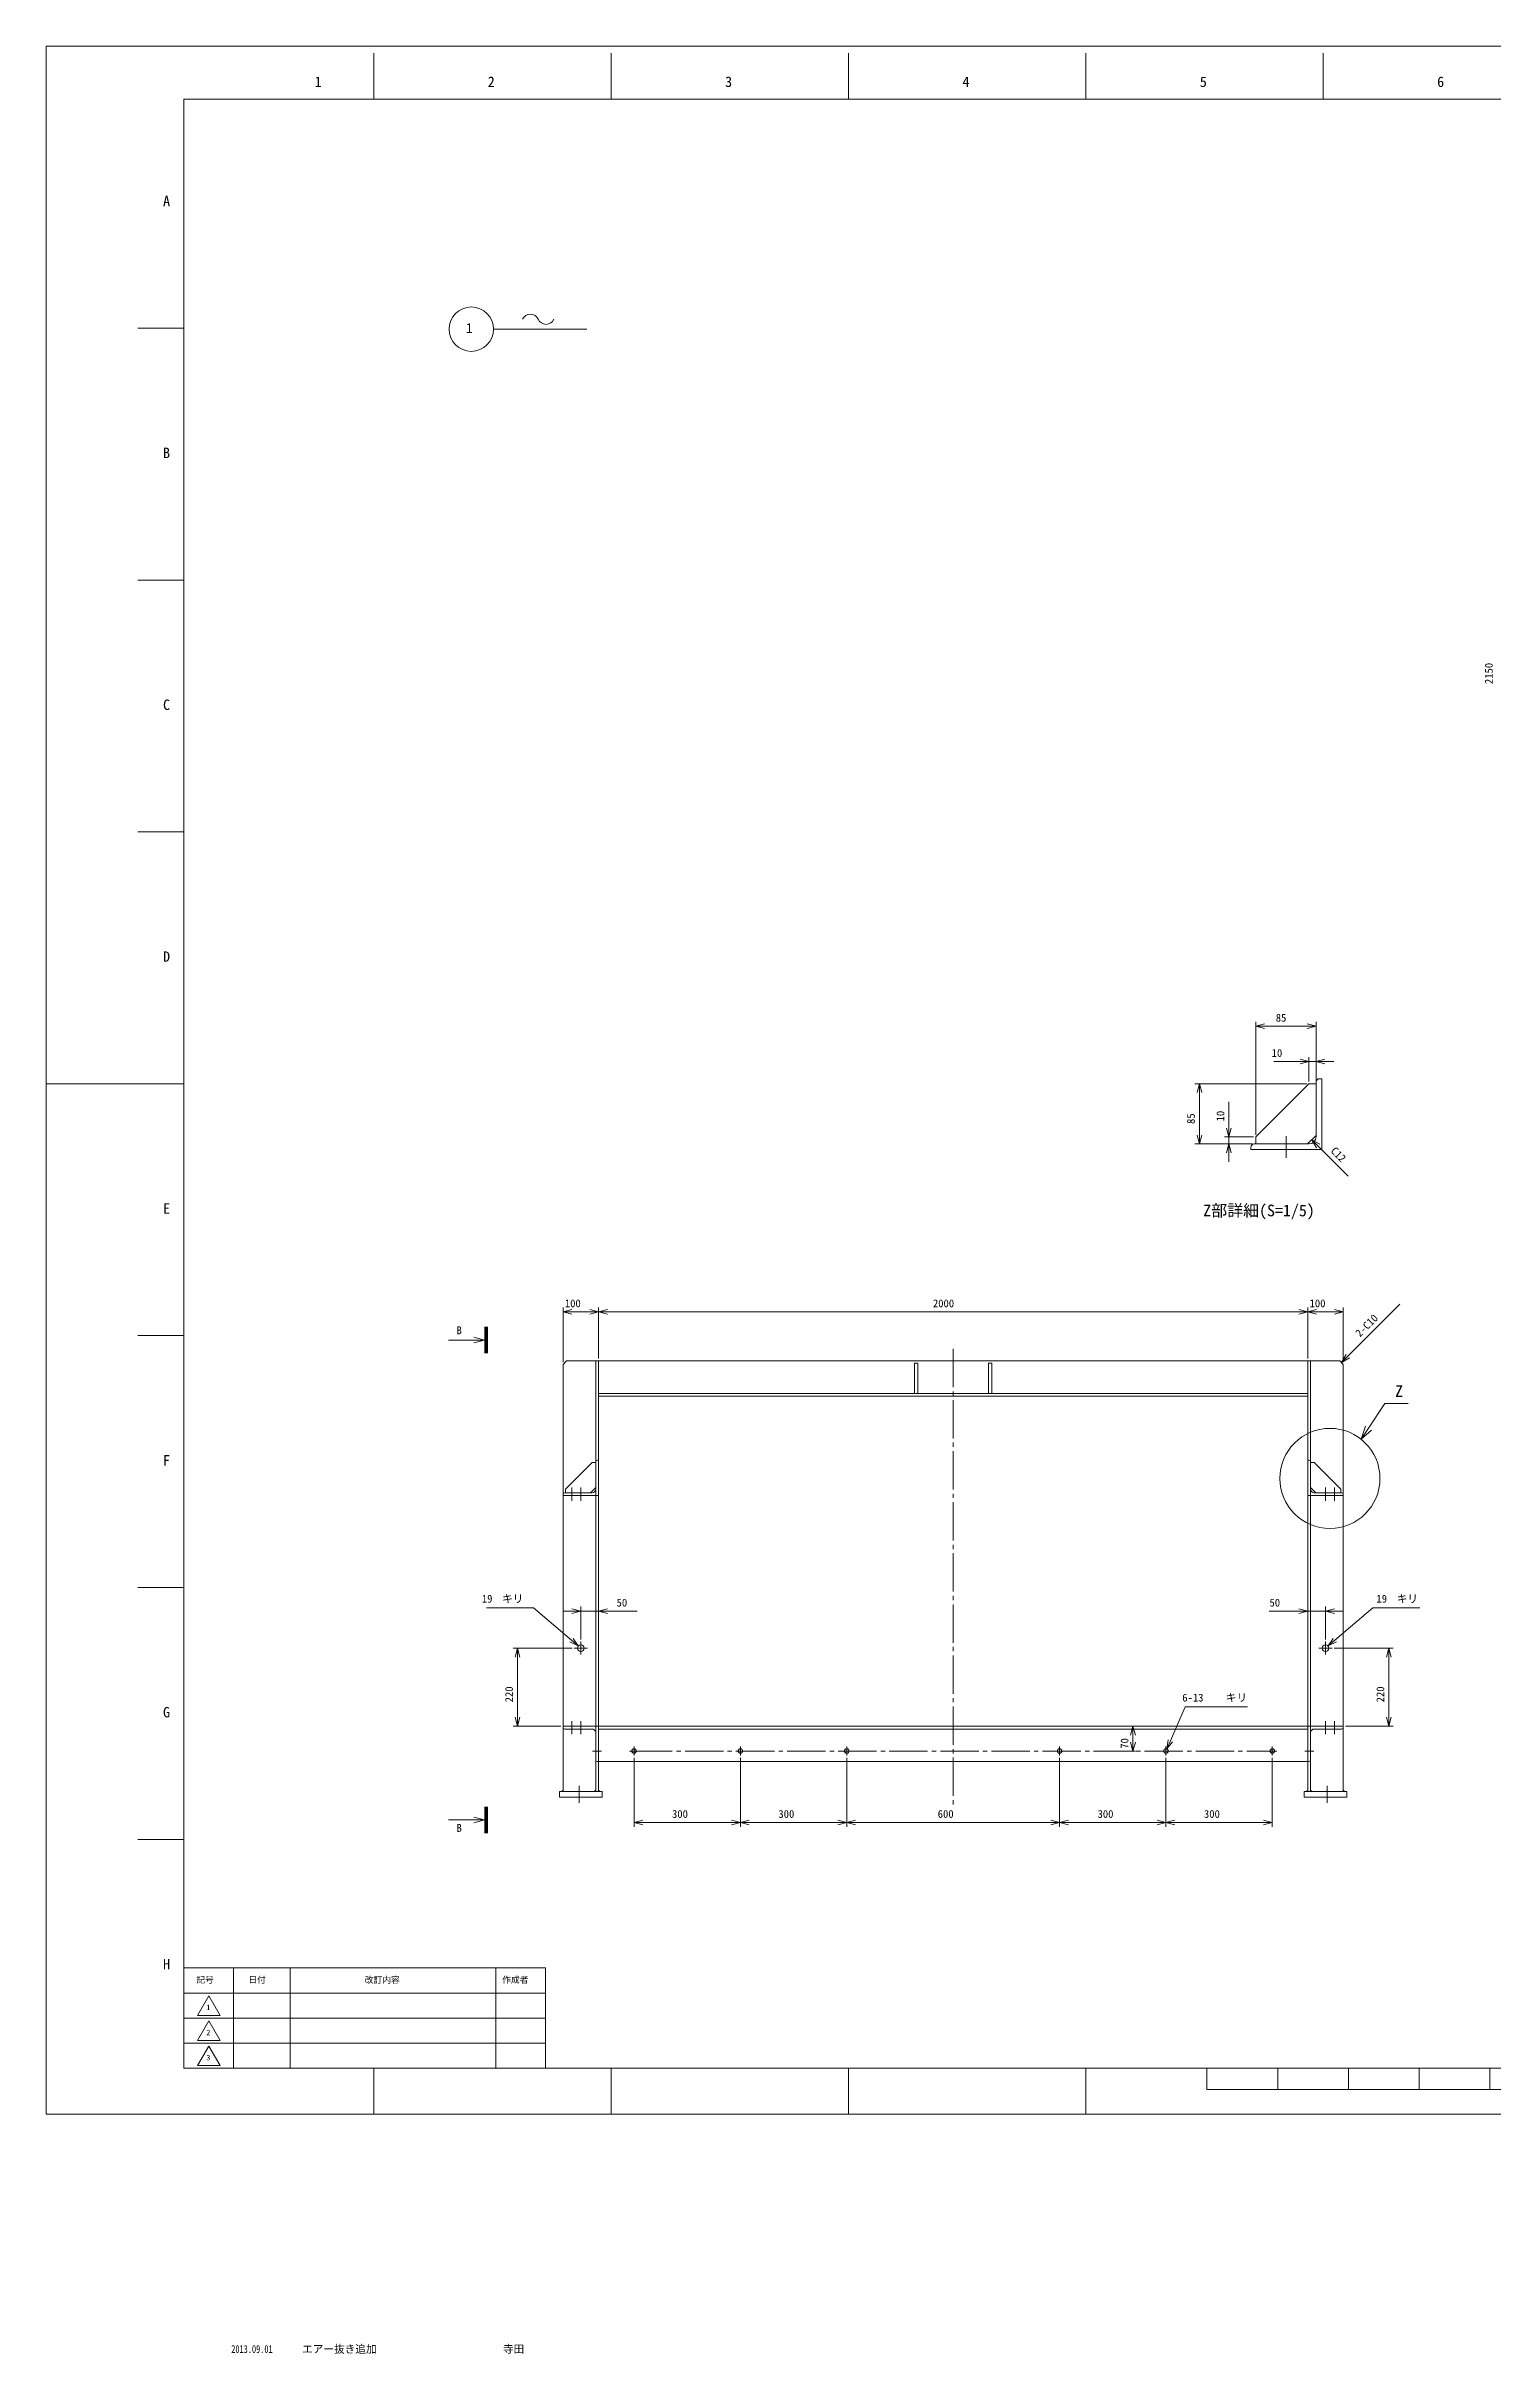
# Model space of a CAD drawing. Units: millimetres at full size, with parts at other scales. Extents: x -8517 to 8517, y -4135 to 2939.
# Drawn here: x -8517 to -4437, y -3566 to 2939 of the extents above; entities that cross this region are included whole.
import ezdxf
from ezdxf.enums import TextEntityAlignment as Align

# ---------------------------------------------------------------- set-up
doc = ezdxf.new("R2010")
doc.units = ezdxf.units.MM
doc.header["$LTSCALE"] = 12
doc.linetypes.add('CHAIN2', pattern=[12, 9, -1, 1, -1])
for name, color, linetype, lineweight in [('0-0_90_FRAME', 2, 'Continuous', 9), ('0-1_91_BLANK', 6, 'Continuous', 9), ('0-2_08_DIM', 3, 'Continuous', 9), ('0-3_0', 134, 'Continuous', 9), ('0-4_05_CENTER', 2, 'CHAIN2', 9), ('0-5_04_HIDDEN', 7, 'Continuous', 9)]:
    doc.layers.add(name, color=color, linetype=linetype, lineweight=lineweight)
doc.styles.add('ＭＳ ゴシック', font='')
doc.styles.add('ＭＳ Ｐゴシック', font='')
doc.styles.get('ＭＳ ゴシック').set_extended_font_data('MS Gothic')
doc.styles.get('ＭＳ Ｐゴシック').set_extended_font_data('MS PGothic')

# ---------------------------------------------------------------- blocks, each defined once
blk = doc.blocks.new('p1ba05')
at = {"layer": '0-2_08_DIM'}
for centre, start, end in [((-2.9536, 0.2855), 24.22764, 155.57578), ((0, 1.6207), 204.22764, 335.57578)]:
    blk.add_arc(centre, 1.6207, start, end, dxfattribs=at)
blk = doc.blocks.new('A$C448B04A9_1')
at = {"layer": '0-3_0'}
for p, q in [((3, 100), (0, 100)), ((0, 0), (0, 100)), ((8, 18), (8, 95)), ((0, 0), (100, 0)), ((95, 8), (18, 8)), ((100, 3), (100, 0))]:
    blk.add_line(p, q, dxfattribs=at)
for centre, radius, start, end in [((3, 95), 5, 0, 90), ((18, 18), 10, 180, 270), ((95, 3), 5, 0, 90)]:
    blk.add_arc(centre, radius, start, end, dxfattribs=at)
blk = doc.blocks.new('seca01')
at = {"layer": '0-3_0'}
for q in [(-10.635, 0), (-3.5, 0.804), (-3.5, -0.804)]:
    blk.add_line((-0.5, 0), q, dxfattribs=at)
blk.add_solid([(0.5, 3.763), (0.5, -3.763), (-0.5, 3.763), (-0.5, -3.763)], dxfattribs=at)
blk = doc.blocks.new('AM_BALLOON1')
at = {"layer": '0-2_08_DIM'}
blk.add_circle((0, 0), 5, dxfattribs=at)
blk = doc.blocks.new('_Open30')
at = {"layer": '0-2_08_DIM'}
blk.add_line((0, 0), (-1, 0), dxfattribs=at)
blk.add_lwpolyline([(-1, 0.2679), (0, 0), (-1, -0.2679)], dxfattribs=at)

msp = doc.modelspace()

# ---------------------------------------------------------------- linework, layer by layer
at = {"layer": '0-0_90_FRAME'}
for p, q in [((-7593.2, 2788.98), (-7593.2, 2918.6)), ((-6923.87, 2788.98), (-6923.87, 2918.6)), ((-6254.54, 2788.98), (-6254.54, 2918.6)), ((-5585.2, 2788.98), (-5585.2, 2918.6)), ((-4915.87, 2788.98), (-4915.87, 2918.6)), ((-8128.5, 2143.62), (-8258.12, 2143.62)), ((-8128.5, 1433.65), (-8258.12, 1433.65)), ((-8128.5, 723.68), (-8258.12, 723.68)), ((-8128.5, -696.26), (-8258.12, -696.26)), ((-8128.5, -1406.23), (-8258.12, -1406.23)), ((-8128.5, -2116.21), (-8258.12, -2116.21)), ((-7593.2, -2890.6), (-7593.2, -2761.56)), ((-6923.87, -2890.6), (-6923.87, -2761.56)), ((-6254.54, -2890.6), (-6254.54, -2761.56)), ((-5585.2, -2890.6), (-5585.2, -2761.56))]:
    msp.add_line(p, q, dxfattribs=at)
at = {"layer": '0-0_90_FRAME', "color": 6}
for p, q in [((-8516.96, 13.71), (-8128.5, 13.71)), ((-5243.61, -2821.38), (-5243.61, -2761.56)), ((-5044.19, -2821.38), (-5044.19, -2761.56)), ((-4844.78, -2821.38), (-4844.78, -2761.56)), ((-4645.36, -2821.38), (-4645.36, -2761.56)), ((-4445.95, -2821.38), (-4445.95, -2761.56)), ((-5243.61, -2821.38), (-3249.46, -2821.38))]:
    msp.add_line(p, q, dxfattribs=at)
at = {"layer": '0-0_90_FRAME', "color": 134}
for p, q in [((-7988.5, -2761.56), (-7988.5, -2478.7)), ((-7828.5, -2761.56), (-7828.5, -2478.7)), ((-7248.5, -2761.56), (-7248.5, -2478.7)), ((-8128.5, -2549.42), (-7108.5, -2549.42)), ((-8128.5, -2620.13), (-7108.5, -2620.13)), ((-8128.5, -2690.84), (-7108.5, -2690.84))]:
    msp.add_line(p, q, dxfattribs=at)
at = {"layer": '0-0_90_FRAME', "color": 6}
msp.add_lwpolyline([(-8128.5, -2761.56), (-364.57, -2761.56), (-364.57, 2788.98), (-8128.5, 2788.98)], close=True, dxfattribs=at)
at = {"layer": '0-0_90_FRAME', "color": 134}
for points in [[(-8128.5, -2761.56), (-7108.5, -2761.56), (-7108.5, -2478.7), (-8128.5, -2478.7)], [(-8090.32, -2612.62), (-8058.5, -2557.5), (-8026.68, -2612.62)], [(-8090.32, -2683.33), (-8058.5, -2628.22), (-8026.68, -2683.33)], [(-8090.32, -2754.05), (-8058.5, -2698.93), (-8026.68, -2754.05)]]:
    msp.add_lwpolyline(points, close=True, dxfattribs=at)
at = {"layer": '0-1_91_BLANK'}
msp.add_lwpolyline([(-8516.96, -2890.6), (-234.95, -2890.6), (-234.95, 2938.6), (-8516.96, 2938.6)], close=True, dxfattribs=at)
at = {"layer": '0-2_08_DIM'}
for p, q in [((-7255.47, 2140.75), (-6992.14, 2140.75)), ((-5106.1, -129.79), (-5106.1, 188.27)), ((-4961.1, 175.77), (-5081.1, 175.77)), ((-4936.1, 24.21), (-4936.1, 188.27)), ((-4981.1, 76.62), (-5054.85, 76.62)), ((-4956.1, 20.21), (-4956.1, 89.12)), ((-4936.1, 76.62), (-4956.1, 76.62)), ((-4936.1, 24.21), (-4936.1, 89.12)), ((-4911.1, 76.62), (-4886.1, 76.62)), ((-4962.35, 13.96), (-5277.44, 13.96)), ((-5264.94, -131.04), (-5264.94, -11.04)), ((-5181.85, -111.04), (-5181.85, -37.29)), ((-5116.35, -156.04), (-5277.44, -156.04)), ((-5112.35, -136.04), (-5194.35, -136.04)), ((-5116.35, -156.04), (-5194.35, -156.04)), ((-5181.85, -156.04), (-5181.85, -136.04)), ((-5181.85, -181.04), (-5181.85, -206.04)), ((-4930.42, -161.72), (-4845.47, -246.67)), ((-7059.26, -770.92), (-7059.26, -616.6)), ((-6984.26, -629.1), (-7034.26, -629.1)), ((-6959.26, -760.92), (-6959.26, -616.6)), ((-6959.26, -760.92), (-6959.26, -616.6)), ((-6934.26, -629.1), (-4984.26, -629.1)), ((-4959.26, -760.92), (-4959.26, -616.6)), ((-4959.26, -760.92), (-4959.26, -616.6)), ((-4934.26, -629.1), (-4884.26, -629.1)), ((-4859.26, -770.92), (-4859.26, -616.6)), ((-4846.58, -754.49), (-4700, -607.91)), ((-4736.52, -887.98), (-4676.52, -887.98)), ((-7034.26, -1472.77), (-7059.26, -1472.77)), ((-7009.26, -1552.51), (-7009.26, -1460.27)), ((-7009.26, -1472.77), (-6959.26, -1472.77)), ((-6959.26, -1494.88), (-6959.26, -1460.27)), ((-6934.26, -1472.77), (-6850.3, -1472.77)), ((-4984.26, -1472.77), (-5068.21, -1472.77)), ((-4959.26, -1493.94), (-4959.26, -1460.27)), ((-4909.26, -1472.77), (-4959.26, -1472.77)), ((-4909.26, -1552.51), (-4909.26, -1460.27)), ((-4884.26, -1472.77), (-4859.26, -1472.77)), ((-7033.91, -1577.17), (-7200.19, -1577.17)), ((-7187.69, -1772.17), (-7187.69, -1602.17)), ((-4884.6, -1577.17), (-4718.32, -1577.17)), ((-4730.82, -1772.17), (-4730.82, -1602.17)), ((-7065.51, -1797.17), (-7200.19, -1797.17)), ((-4853.01, -1797.17), (-4718.32, -1797.17))]:
    msp.add_line(p, q, dxfattribs=at)
at = {"layer": '0-2_08_DIM', "color": 4}
for p, q in [((-5444.18, -1797.17), (-5464.76, -1797.17)), ((-6859.26, -1886.33), (-6859.26, -2080.91)), ((-6559.26, -1886.33), (-6559.26, -2080.91)), ((-6559.26, -1886.33), (-6559.26, -2080.91)), ((-6259.26, -1886.33), (-6259.26, -2080.91)), ((-6259.26, -1886.33), (-6259.26, -2080.91)), ((-5659.26, -1886.33), (-5659.26, -2080.91)), ((-5659.26, -1886.33), (-5659.26, -2080.91)), ((-5444.63, -1867.17), (-5464.76, -1867.17)), ((-5452.26, -1842.17), (-5452.26, -1822.17)), ((-5359.26, -1886.33), (-5359.26, -2080.91)), ((-5359.26, -1886.33), (-5359.26, -2080.91)), ((-5059.26, -1886.33), (-5059.26, -2080.91)), ((-6584.26, -2068.41), (-6834.26, -2068.41)), ((-6284.26, -2068.41), (-6534.26, -2068.41)), ((-6234.26, -2068.41), (-5684.26, -2068.41)), ((-5634.26, -2068.41), (-5384.26, -2068.41)), ((-5334.26, -2068.41), (-5084.26, -2068.41))]:
    msp.add_line(p, q, dxfattribs=at)
at = {"layer": '0-2_08_DIM'}
for points in [[(-4788.21, -957.17), (-4741.92, -887.98), (-4736.52, -887.98)], [(-7275.08, -1463.46), (-7142.32, -1463.46), (-7035.48, -1554.76)], [(-4643.43, -1463.46), (-4776.19, -1463.46), (-4883.03, -1554.76)]]:
    msp.add_lwpolyline(points, dxfattribs=at)
at = {"layer": '0-2_08_DIM', "color": 4}
msp.add_lwpolyline([(-5129.5, -1742.26), (-5304.96, -1742.26), (-5346.7, -1838.28)], dxfattribs=at)
at = {"layer": '0-2_08_DIM'}
for points in [[(-7059.26, -1981.17), (-7063.26, -1981.17), (-7059.26, -1977.17)], [(-6967.26, -1981.17), (-6971.26, -1981.17), (-6967.26, -1977.17)], [(-6959.26, -1981.17), (-6955.26, -1981.17), (-6959.26, -1977.17)], [(-4959.26, -1981.17), (-4963.26, -1981.17), (-4959.26, -1977.17)], [(-4951.26, -1981.17), (-4947.26, -1981.17), (-4951.26, -1977.17)], [(-4859.26, -1981.17), (-4855.26, -1981.17), (-4859.26, -1977.17)]]:
    msp.add_lwpolyline(points, close=True, dxfattribs=at)
at = {"layer": '0-3_0'}
for p, q in [((-6967.26, -767.17), (-6967.26, -1981.17)), ((-4951.26, -767.17), (-4951.26, -1981.17)), ((-6959.26, -859.17), (-4959.26, -859.17)), ((-6959.26, -1805.17), (-4959.26, -1805.17))]:
    msp.add_line(p, q, dxfattribs=at)
for points in [[(-4936.1, -132.04), (-4936.1, 13.96), (-4956.1, 13.96), (-5106.1, -136.04), (-5106.1, -156.04), (-4960.1, -156.04)], [(-7049.26, -767.17), (-6959.26, -767.17), (-6959.26, -1981.17), (-7059.26, -1981.17), (-7059.26, -777.17)], [(-6959.26, -767.17), (-4959.26, -767.17), (-4959.26, -867.17), (-6959.26, -867.17)], [(-6059.26, -774.17), (-6068.26, -774.17), (-6068.26, -859.17), (-6059.26, -859.17)], [(-5859.26, -774.17), (-5850.26, -774.17), (-5850.26, -859.17), (-5859.26, -859.17)], [(-4869.26, -767.17), (-4959.26, -767.17), (-4959.26, -1981.17), (-4859.26, -1981.17), (-4859.26, -777.17)], [(-6959.26, -1897.17), (-4959.26, -1897.17), (-4959.26, -1797.17), (-6959.26, -1797.17)], [(-7069.26, -1997.17), (-6949.26, -1997.17), (-6949.26, -1981.17), (-7069.26, -1981.17)], [(-4849.26, -1997.17), (-4969.26, -1997.17), (-4969.26, -1981.17), (-4849.26, -1981.17)]]:
    msp.add_lwpolyline(points, close=True, dxfattribs=at)
at = {"layer": '0-3_0', "color": 3}
msp.add_circle((-4896.89, -1098.87), 141.17, dxfattribs=at)
at = {"layer": '0-3_0'}
for centre, radius in [((-7009.26, -1577.17), 9.5), ((-4909.26, -1577.17), 9.5), ((-6859.26, -1867.17), 6.5), ((-6559.26, -1867.17), 6.5), ((-6259.26, -1867.17), 6.5), ((-5659.26, -1867.17), 6.5), ((-5359.26, -1867.17), 6.5), ((-5059.26, -1867.17), 6.5)]:
    msp.add_circle(centre, radius, dxfattribs=at)
at = {"layer": '0-4_05_CENTER'}
for p, q in [((-5020.1, -195.31), (-5020.1, -133.75)), ((-5959.26, -733.89), (-5959.26, -2029.79)), ((-7034.26, -1161.51), (-7034.26, -1124.69)), ((-7009.26, -1161.51), (-7009.26, -1124.69)), ((-4909.26, -1161.51), (-4909.26, -1124.69)), ((-4884.26, -1161.51), (-4884.26, -1124.69)), ((-7009.26, -1595.58), (-7009.26, -1558.76)), ((-4909.26, -1595.58), (-4909.26, -1558.76)), ((-7027.66, -1577.17), (-6990.85, -1577.17)), ((-4890.85, -1577.17), (-4927.67, -1577.17)), ((-7034.26, -1819.94), (-7034.26, -1783.12)), ((-7009.26, -1819.94), (-7009.26, -1783.12)), ((-4909.26, -1819.94), (-4909.26, -1783.12)), ((-4884.26, -1819.94), (-4884.26, -1783.12)), ((-6976.27, -1867.17), (-6950.6, -1867.17)), ((-6846.35, -1867.17), (-6872.17, -1867.17)), ((-6859.26, -1880.08), (-6859.26, -1854.26)), ((-6859.26, -1867.17), (-5059.26, -1867.17)), ((-6546.35, -1867.17), (-6572.17, -1867.17)), ((-6559.26, -1880.08), (-6559.26, -1854.26)), ((-6246.35, -1867.17), (-6272.17, -1867.17)), ((-6259.26, -1880.08), (-6259.26, -1854.26)), ((-5672.17, -1867.17), (-5646.35, -1867.17)), ((-5659.26, -1880.08), (-5659.26, -1854.26)), ((-5372.17, -1867.17), (-5346.35, -1867.17)), ((-5359.26, -1880.08), (-5359.26, -1854.26)), ((-5072.17, -1867.17), (-5046.35, -1867.17)), ((-5059.26, -1880.08), (-5059.26, -1854.26)), ((-4942.24, -1867.17), (-4967.92, -1867.17)), ((-7014.26, -2013.23), (-7014.26, -1965.58)), ((-4904.26, -2013.23), (-4904.26, -1965.58))]:
    msp.add_line(p, q, dxfattribs=at)
at = {"layer": '0-5_04_HIDDEN'}
for points in [[(-6967.26, -1124.17), (-6967.26, -1054.17), (-6977.26, -1054.17), (-7052.26, -1129.17), (-7052.26, -1139.17), (-6982.26, -1139.17)], [(-4951.26, -1124.17), (-4951.26, -1054.17), (-4941.26, -1054.17), (-4866.26, -1129.17), (-4866.26, -1139.17), (-4936.26, -1139.17)]]:
    msp.add_lwpolyline(points, close=True, dxfattribs=at)

# ---------------------------------------------------------------- block references
at = {"layer": '0-2_08_DIM'}
for name, p, xscale, yscale in [('AM_BALLOON1', (-7318.05, 2140.83), 12.5, 12.5), ('p1ba05', (-7107.02, 2154.42), 15, 15), ('_Open30', (-4936.1, 175.77), 25, 25), ('_Open30', (-4956.1, 76.62), 25, 25), ('_Open30', (-6959.26, -629.1), 25, 25), ('_Open30', (-4959.26, -629.1), 25, 25), ('_Open30', (-4859.26, -629.1), 25, 25), ('_Open30', (-7009.26, -1472.77), 25, 25), ('_Open30', (-4959.26, -1472.77), 25, 25), ('_Open30', (-6559.26, -2068.41), 25, 25), ('_Open30', (-6259.26, -2068.41), 25, 25), ('_Open30', (-5659.26, -2068.41), 25, 25), ('_Open30', (-5359.26, -2068.41), 25, 25), ('_Open30', (-5059.26, -2068.41), 25, 25)]:
    msp.add_blockref(name, p, dxfattribs=dict(at, xscale=xscale, yscale=yscale))
for p, xscale, yscale, rotation in [((-5106.1, 175.77), 25, 25, 180), ((-4936.1, 76.62), 25, 25, 180), ((-5264.94, 13.96), 25, 25, 90), ((-5181.85, -136.04), 25, 25, 270), ((-5264.94, -156.04), 25, 25, 270), ((-5181.85, -156.04), 25, 25, 90), ((-4948.1, -144.04), 25, 25, 135), ((-7059.26, -629.1), 25, 25, 180), ((-6959.26, -629.1), 25, 25, 180), ((-4959.26, -629.1), 25, 25, 180), ((-4864.26, -772.17), 25, 25, 225), ((-4809.07, -988.33), 37.5, 37.5, 236.21392), ((-6959.26, -1472.77), 25, 25, 180), ((-4909.26, -1472.77), 25, 25, 180), ((-7016.48, -1571), 25, 25, 319.48614), ((-4902.03, -1571), 25, 25, 220.51386), ((-7187.69, -1577.17), 25, 25, 90), ((-4730.82, -1577.17), 25, 25, 90), ((-7187.69, -1797.17), 25, 25, 270), ((-5452.26, -1797.17), 25, 25, 90), ((-4730.82, -1797.17), 25, 25, 270), ((-5452.26, -1867.17), 25, 25, 270), ((-5356.67, -1861.21), 25, 25, 246.50675), ((-6859.26, -2068.41), 25, 25, 180), ((-6559.26, -2068.41), 25, 25, 180), ((-6259.26, -2068.41), 25, 25, 180), ((-5659.26, -2068.41), 25, 25, 180), ((-5359.26, -2068.41), 25, 25, 180)]:
    msp.add_blockref('_Open30', p, dxfattribs=dict(at, xscale=xscale, yscale=yscale, rotation=rotation))
at = {"layer": '0-3_0'}
for name, p, xscale, yscale in [('A$C448B04A9_1', (-4920.1, -172.04), -2, 2), ('seca01', (-7275.98, -708.95), 10, 10), ('seca01', (-7275.98, -2061.26), 10, 10)]:
    msp.add_blockref(name, p, dxfattribs=dict(at, xscale=xscale, yscale=yscale))
at = {"layer": '0-5_04_HIDDEN', "xscale": -1}
msp.add_blockref('A$C448B04A9_1', (-6959.26, -1147.17), dxfattribs=at)
at = {"layer": '0-5_04_HIDDEN'}
msp.add_blockref('A$C448B04A9_1', (-4959.26, -1147.17), dxfattribs=at)
at = {"layer": '0-5_04_HIDDEN', "rotation": 180}
msp.add_blockref('A$C448B04A9_1', (-6959.26, -1797.17), dxfattribs=at)
at = {"layer": '0-5_04_HIDDEN', "xscale": -1, "rotation": 180}
msp.add_blockref('A$C448B04A9_1', (-4959.26, -1797.17), dxfattribs=at)

# ---------------------------------------------------------------- texts
at = {"layer": '0-0_90_FRAME', "color": 134}
for s, height, style, p in [('1', 29.33, 'ＭＳ ゴシック', (-7759.86, 2814.79)), ('2', 29.33, 'ＭＳ ゴシック', (-7271.87, 2814.79)), ('3', 29.33, 'ＭＳ ゴシック', (-6602.54, 2814.79)), ('4', 29.33, 'ＭＳ ゴシック', (-5933.2, 2814.79)), ('5', 29.33, 'ＭＳ ゴシック', (-5263.87, 2814.79)), ('6', 29.33, 'ＭＳ ゴシック', (-4594.54, 2814.79)), ('A', 29.33, 'ＭＳ ゴシック', (-8187.38, 2478.61)), ('B', 29.33, 'ＭＳ ゴシック', (-8187.38, 1768.64)), ('C', 29.33, 'ＭＳ ゴシック', (-8187.38, 1058.67)), ('D', 29.33, 'ＭＳ ゴシック', (-8187.38, 348.69)), ('E', 29.33, 'ＭＳ ゴシック', (-8187.38, -361.28)), ('F', 29.33, 'ＭＳ ゴシック', (-8187.38, -1071.25)), ('G', 29.33, 'ＭＳ ゴシック', (-8187.38, -1781.22)), ('H', 29.33, 'ＭＳ ゴシック', (-8187.38, -2491.19)), ('記号', 17.6, 'ＭＳ Ｐゴシック', (-8093.41, -2526.06)), ('日付', 17.6, 'ＭＳ Ｐゴシック', (-7946.84, -2526.06)), ('改訂内容', 17.6, 'ＭＳ Ｐゴシック', (-7618.32, -2526.47)), ('作成者', 17.6, 'ＭＳ Ｐゴシック', (-7230.86, -2526.06)), ('1', 15.55, 'ＭＳ ゴシック', (-8065.39, -2602.34)), ('2', 15.55, 'ＭＳ ゴシック', (-8065.39, -2673.06)), ('3', 15.55, 'ＭＳ ゴシック', (-8065.39, -2743.77))]:
    msp.add_text(s, height=height, dxfattribs=dict(at, style=style)).set_placement(p, align=Align.BOTTOM_LEFT)
at = {"layer": '0-0_90_FRAME', "color": 3, "style": 'ＭＳ ゴシック', "width": 0.65}
msp.add_text('2013.09.01', height=21.99, dxfattribs=at).set_placement((-7994.99, -3570.58), align=Align.BOTTOM_LEFT)
at = {"layer": '0-0_90_FRAME', "color": 3, "style": 'ＭＳ ゴシック'}
for s, p in [('エアー抜き追加', (-7795.08, -3570.58)), ('寺田', (-7228.71, -3570.58))]:
    msp.add_text(s, height=21.99, dxfattribs=at).set_placement(p, align=Align.BOTTOM_LEFT)
at = {"layer": '0-2_08_DIM', "style": 'ＭＳ ゴシック'}
for s, rotation, p in [('2150', 90, (-4431.15, 1140.37)), ('10', 90, (-5188.1, -92.38)), ('85', 90, (-5271.21, -99.61)), ('C12', 315, (-4901.03, -182.27)), ('2-C10', 45, (-4807.51, -706.59)), ('220', 90, (-7193.94, -1730.03)), ('220', 90, (-4737.07, -1730.03))]:
    msp.add_text(s, height=21.99, rotation=rotation, dxfattribs=at).set_placement(p, align=Align.BOTTOM_LEFT)
at = {"layer": '0-2_08_DIM'}
for s, height, style, p in [('85', 21.99, 'ＭＳ ゴシック', (-5049.67, 182.04)), ('10', 21.99, 'ＭＳ ゴシック', (-5061.19, 82.87)), ('Z部詳細(S=1/5)', 32.99, 'ＭＳ ゴシック', (-5254.07, -369.87)), ('100', 21.99, 'ＭＳ ゴシック', (-7054.26, -622.85)), ('2000', 21.99, 'ＭＳ ゴシック', (-6016.4, -622.85)), ('100', 21.99, 'ＭＳ ゴシック', (-4954.26, -622.85)), ('Z', 32.99, 'ＭＳ ゴシック', (-4712.95, -878.98)), ('19', 21.99, 'ＭＳ ゴシック', (-7288.28, -1455.5)), ('キリ', 21.99, 'ＭＳ Ｐゴシック', (-7231.13, -1455.5)), ('19', 21.99, 'ＭＳ ゴシック', (-4765.64, -1455.5)), ('キリ', 21.99, 'ＭＳ Ｐゴシック', (-4708.5, -1455.5)), ('50', 21.99, 'ＭＳ ゴシック', (-6908.35, -1466.5)), ('50', 21.99, 'ＭＳ ゴシック', (-5067.31, -1466.5))]:
    msp.add_text(s, height=height, dxfattribs=dict(at, style=style)).set_placement(p, align=Align.BOTTOM_LEFT)
at = {"layer": '0-2_08_DIM', "color": 4}
for s, style, p in [('6-13', 'ＭＳ ゴシック', (-5313.24, -1734.3)), ('キリ', 'ＭＳ Ｐゴシック', (-5190.38, -1734.3)), ('300', 'ＭＳ ゴシック', (-6752.11, -2062.16)), ('300', 'ＭＳ ゴシック', (-6452.11, -2062.16)), ('600', 'ＭＳ ゴシック', (-6002.83, -2062.16)), ('300', 'ＭＳ ゴシック', (-5552.11, -2062.16)), ('300', 'ＭＳ ゴシック', (-5252.11, -2062.16))]:
    msp.add_text(s, height=21.99, dxfattribs=dict(at, style=style)).set_placement(p, align=Align.BOTTOM_LEFT)
at = {"layer": '0-2_08_DIM', "color": 4, "style": 'ＭＳ ゴシック'}
msp.add_text('70', height=21.99, rotation=90, dxfattribs=at).set_placement((-5458.51, -1860.74), align=Align.BOTTOM_LEFT)
at = {"layer": '0-3_0', "style": 'ＭＳ ゴシック'}
for s, height, p in [('1', 27.49, (-7333.23, 2122.08)), ('B', 21.99, (-7359.73, -698.95)), ('B', 21.99, (-7359.73, -2101.59))]:
    msp.add_text(s, height=height, dxfattribs=at).set_placement(p, align=Align.BOTTOM_LEFT)

doc.saveas('drawing.dxf')
